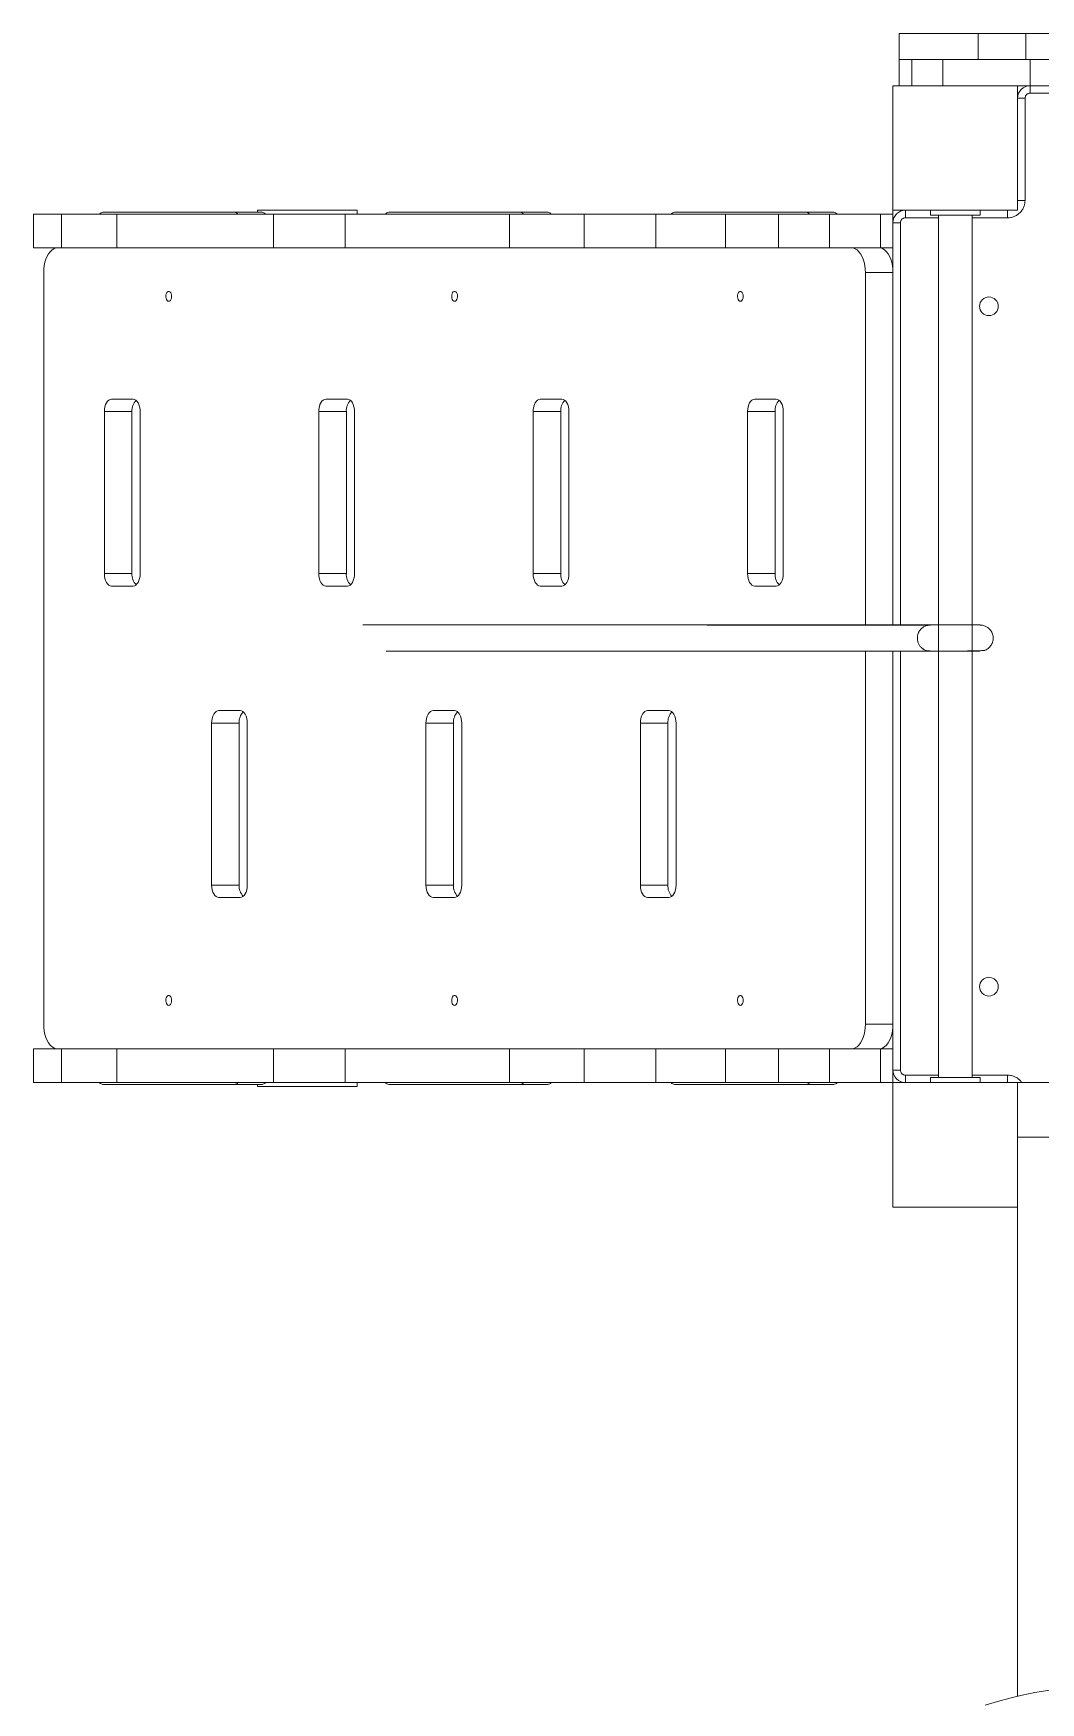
# Model space of a CAD drawing. Header units: millimetres. Extents: x -6502 to 7455, y -8041 to 5981.
# Drawn here: x -3123 to -2314, y 3043 to 4383 of the extents above; entities that cross this region are included whole.
import ezdxf

# ---------------------------------------------------------------- set-up
doc = ezdxf.new("R2010")
doc.units = ezdxf.units.MM
doc.layers.add('DIKOM_ОБЪЕКТ', color=7, linetype='Continuous')

msp = doc.modelspace()

# ---------------------------------------------------------------- linework, layer by layer
at = {"layer": 'DIKOM_ОБЪЕКТ', "color": 7, "linetype": 'Continuous', "lineweight": 15}
for p, q in [((-2427.988, 4382.92), (-2427.988, 4361.92)), ((-2427.988, 4382.92), (-2364.705, 4382.92)), ((-2364.705, 4382.92), (-2364.705, 4361.92)), ((-2326.307, 4382.92), (-2364.705, 4382.92)), ((-2326.307, 4382.92), (-2326.307, 4361.92)), ((-2326.307, 4382.92), (-2167.585, 4382.92)), ((-2427.988, 4361.92), (-2417.988, 4361.92)), ((-2427.988, 4361.92), (-2427.988, 4340.92)), ((-2417.988, 4340.92), (-2417.988, 4361.92)), ((-2417.988, 4361.92), (-2392.988, 4361.92)), ((-2392.988, 4340.92), (-2392.988, 4361.92)), ((-2392.988, 4361.92), (-2322.988, 4361.92)), ((-2322.988, 4340.92), (-2322.988, 4361.92)), ((-2282.988, 4361.92), (-2322.988, 4361.92)), ((-2432.988, 4340.92), (-2432.988, 4240.919)), ((-2332.988, 4340.92), (-2432.988, 4340.92)), ((-2332.988, 4340.92), (-2322.988, 4340.92)), ((-2332.988, 4240.919), (-2332.988, 4340.92)), ((-2282.988, 4340.92), (-2322.988, 4340.92)), ((-2322.988, 4334.92), (-2322.988, 4340.92)), ((-2326.988, 4330.92), (-2332.988, 4330.92)), ((-2326.988, 4330.92), (-2326.988, 4248.92)), ((-1642.988, 4334.92), (-2322.988, 4334.92)), ((-2326.988, 4248.92), (-2332.988, 4248.92)), ((-3122.988, 4210.92), (-3122.988, 4237.92)), ((-3100.519, 4237.92), (-3122.988, 4237.92)), ((-3100.519, 4210.92), (-3100.519, 4237.92)), ((-3100.519, 4237.92), (-3055.942, 4237.92)), ((-2961.573, 4239.42), (-3067.111, 4239.42)), ((-3055.942, 4210.92), (-3055.942, 4237.92)), ((-2930.378, 4237.92), (-3055.942, 4237.92)), ((-2961.573, 4239.42), (-2939.456, 4239.42)), ((-2942.988, 4239.42), (-2942.988, 4240.919)), ((-2942.988, 4240.919), (-2862.988, 4240.919)), ((-2930.378, 4210.92), (-2930.378, 4237.92)), ((-2930.378, 4237.92), (-2872.757, 4237.92)), ((-2872.757, 4210.92), (-2872.757, 4237.92)), ((-2740.715, 4237.92), (-2872.757, 4237.92)), ((-2862.988, 4240.919), (-2862.988, 4237.92)), ((-2732.143, 4239.42), (-2837.681, 4239.42)), ((-2740.715, 4210.92), (-2740.715, 4237.92)), ((-2740.715, 4237.92), (-2680.907, 4237.92)), ((-2732.143, 4239.42), (-2710.025, 4239.42)), ((-2680.907, 4210.92), (-2680.907, 4237.92)), ((-2623.448, 4237.92), (-2680.907, 4237.92)), ((-2623.448, 4210.92), (-2623.448, 4237.92)), ((-2567.565, 4237.92), (-2623.448, 4237.92)), ((-2502.712, 4239.42), (-2608.25, 4239.42)), ((-2567.565, 4210.92), (-2567.565, 4237.92)), ((-2567.565, 4237.92), (-2525.022, 4237.92)), ((-2525.022, 4210.92), (-2525.022, 4237.92)), ((-2483.904, 4237.92), (-2525.022, 4237.92)), ((-2502.712, 4239.42), (-2480.595, 4239.42)), ((-2483.904, 4210.92), (-2483.904, 4237.92)), ((-2442.988, 4237.92), (-2483.904, 4237.92)), ((-2442.988, 4210.92), (-2442.988, 4237.92)), ((-2432.988, 4237.92), (-2442.988, 4237.92)), ((-2432.988, 4240.919), (-2332.988, 4240.919)), ((-2432.988, 4237.92), (-2432.988, 4240.919)), ((-2432.988, 4230.92), (-2432.988, 4237.92)), ((-2422.988, 4234.92), (-2422.988, 4240.919)), ((-2396.488, 4234.92), (-2422.988, 4234.92)), ((-2402.988, 4236.92), (-2402.988, 4240.919)), ((-2362.988, 4236.92), (-2402.988, 4236.92)), ((-2396.488, 4236.92), (-2396.488, 3544.92)), ((-2369.488, 3544.92), (-2369.488, 4236.92)), ((-2340.988, 4234.92), (-2369.488, 4234.92)), ((-2362.988, 4236.92), (-2362.988, 4240.919)), ((-2340.988, 4234.92), (-2340.988, 4240.919)), ((-2432.988, 4230.92), (-2432.988, 3908.104)), ((-2426.988, 4230.92), (-2432.988, 4230.92)), ((-2426.988, 4230.92), (-2426.988, 3908.106)), ((-3100.519, 4210.92), (-3122.988, 4210.92)), ((-3100.519, 4210.92), (-3055.942, 4210.92)), ((-2930.378, 4210.92), (-3055.942, 4210.92)), ((-2930.378, 4210.92), (-2872.757, 4210.92)), ((-2740.715, 4210.92), (-2872.757, 4210.92)), ((-2740.715, 4210.92), (-2680.907, 4210.92)), ((-2623.448, 4210.92), (-2680.907, 4210.92)), ((-2567.565, 4210.92), (-2623.448, 4210.92)), ((-2567.565, 4210.92), (-2525.022, 4210.92)), ((-2483.904, 4210.92), (-2525.022, 4210.92)), ((-2442.988, 4210.92), (-2483.904, 4210.92)), ((-2432.988, 4210.92), (-2442.988, 4210.92)), ((-3114.718, 4190.92), (-3114.718, 3587.92)), ((-2455.105, 3908.097), (-2455.105, 4190.92)), ((-2455.105, 4190.92), (-2432.988, 4190.92)), ((-2432.988, 3908.104), (-2432.988, 4190.92)), ((-3043.021, 4089.42), (-3060.228, 4089.42)), ((-2870.948, 4089.42), (-2888.155, 4089.42)), ((-2698.875, 4089.42), (-2716.082, 4089.42)), ((-2526.802, 4089.42), (-2544.01, 4089.42)), ((-3065.964, 4079.419), (-3065.964, 3949.42)), ((-3065.964, 4079.419), (-3043.847, 4079.419)), ((-3043.847, 4079.419), (-3043.847, 3949.42)), ((-3037.285, 3949.42), (-3037.285, 4079.419)), ((-2893.891, 4079.419), (-2893.891, 3949.42)), ((-2893.891, 4079.419), (-2871.774, 4079.419)), ((-2871.774, 4079.419), (-2871.774, 3949.42)), ((-2865.212, 3949.42), (-2865.212, 4079.419)), ((-2721.818, 4079.419), (-2721.818, 3949.42)), ((-2721.818, 4079.419), (-2699.701, 4079.419)), ((-2699.701, 4079.419), (-2699.701, 3949.42)), ((-2693.139, 3949.42), (-2693.139, 4079.419)), ((-2549.745, 4079.419), (-2549.745, 3949.42)), ((-2549.745, 4079.419), (-2527.628, 4079.419)), ((-2527.628, 4079.419), (-2527.628, 3949.42)), ((-2521.067, 3949.42), (-2521.067, 4079.419)), ((-3065.964, 3949.42), (-3043.847, 3949.42)), ((-3060.228, 3939.42), (-3043.021, 3939.42)), ((-2893.891, 3949.42), (-2871.774, 3949.42)), ((-2888.155, 3939.42), (-2870.948, 3939.42)), ((-2721.818, 3949.42), (-2699.701, 3949.42)), ((-2716.082, 3939.42), (-2698.875, 3939.42)), ((-2549.745, 3949.42), (-2527.628, 3949.42)), ((-2544.01, 3939.42), (-2526.802, 3939.42)), ((-2455.105, 3587.92), (-2455.105, 3887.097)), ((-2432.988, 3587.92), (-2432.988, 3887.104)), ((-2432.988, 3887.104), (-2432.988, 3550.92)), ((-2426.988, 3887.106), (-2426.988, 3550.92)), ((-2974.192, 3839.42), (-2956.985, 3839.42)), ((-2802.119, 3839.42), (-2784.912, 3839.42)), ((-2630.046, 3839.42), (-2612.839, 3839.42)), ((-2979.928, 3699.42), (-2979.928, 3829.419)), ((-2979.928, 3829.419), (-2957.811, 3829.419)), ((-2957.811, 3699.42), (-2957.811, 3829.419)), ((-2951.249, 3829.419), (-2951.249, 3699.42)), ((-2807.855, 3699.42), (-2807.855, 3829.419)), ((-2807.855, 3829.419), (-2785.738, 3829.419)), ((-2785.738, 3699.42), (-2785.738, 3829.419)), ((-2779.176, 3829.419), (-2779.176, 3699.42)), ((-2635.782, 3699.42), (-2635.782, 3829.419)), ((-2635.782, 3829.419), (-2613.665, 3829.419)), ((-2613.665, 3699.42), (-2613.665, 3829.419)), ((-2607.103, 3829.419), (-2607.103, 3699.42)), ((-2979.928, 3699.42), (-2957.811, 3699.42)), ((-2807.855, 3699.42), (-2785.738, 3699.42)), ((-2635.782, 3699.42), (-2613.665, 3699.42)), ((-2956.985, 3689.42), (-2974.192, 3689.42)), ((-2784.912, 3689.42), (-2802.119, 3689.42)), ((-2612.839, 3689.42), (-2630.046, 3689.42)), ((-2455.105, 3587.92), (-2432.988, 3587.92)), ((-3122.988, 3540.92), (-3122.988, 3567.92)), ((-3100.519, 3567.92), (-3122.988, 3567.92)), ((-3100.519, 3540.92), (-3100.519, 3567.92)), ((-3100.519, 3567.92), (-3055.942, 3567.92)), ((-3055.942, 3540.92), (-3055.942, 3567.92)), ((-2930.378, 3567.92), (-3055.942, 3567.92)), ((-2930.378, 3540.92), (-2930.378, 3567.92)), ((-2930.378, 3567.92), (-2872.757, 3567.92)), ((-2872.757, 3540.92), (-2872.757, 3567.92)), ((-2740.715, 3567.92), (-2872.757, 3567.92)), ((-2740.715, 3540.92), (-2740.715, 3567.92)), ((-2740.715, 3567.92), (-2680.907, 3567.92)), ((-2680.907, 3540.92), (-2680.907, 3567.92)), ((-2623.448, 3567.92), (-2680.907, 3567.92)), ((-2623.448, 3540.92), (-2623.448, 3567.92)), ((-2567.565, 3567.92), (-2623.448, 3567.92)), ((-2567.565, 3540.92), (-2567.565, 3567.92)), ((-2567.565, 3567.92), (-2525.022, 3567.92)), ((-2525.022, 3540.92), (-2525.022, 3567.92)), ((-2483.904, 3567.92), (-2525.022, 3567.92)), ((-2483.904, 3540.92), (-2483.904, 3567.92)), ((-2442.988, 3567.92), (-2483.904, 3567.92)), ((-2442.988, 3540.92), (-2442.988, 3567.92)), ((-2432.988, 3567.92), (-2442.988, 3567.92)), ((-2432.988, 3540.92), (-2432.988, 3550.92)), ((-2426.988, 3550.92), (-2432.988, 3550.92)), ((-3100.519, 3540.92), (-3122.988, 3540.92)), ((-3100.519, 3540.92), (-3055.942, 3540.92)), ((-3067.111, 3539.419), (-2961.573, 3539.419)), ((-2930.378, 3540.92), (-3055.942, 3540.92)), ((-2961.573, 3539.419), (-2939.456, 3539.419)), ((-2942.988, 3537.92), (-2942.988, 3539.419)), ((-2862.988, 3537.92), (-2942.988, 3537.92)), ((-2930.378, 3540.92), (-2872.757, 3540.92)), ((-2740.715, 3540.92), (-2872.757, 3540.92)), ((-2862.988, 3540.92), (-2862.988, 3537.92)), ((-2837.681, 3539.419), (-2732.143, 3539.419)), ((-2740.715, 3540.92), (-2680.907, 3540.92)), ((-2732.143, 3539.419), (-2710.025, 3539.419)), ((-2623.448, 3540.92), (-2680.907, 3540.92)), ((-2567.565, 3540.92), (-2623.448, 3540.92)), ((-2608.25, 3539.419), (-2502.712, 3539.419)), ((-2567.565, 3540.92), (-2525.022, 3540.92)), ((-2483.904, 3540.92), (-2525.022, 3540.92)), ((-2502.712, 3539.419), (-2480.595, 3539.419)), ((-2442.988, 3540.92), (-2483.904, 3540.92)), ((-2432.988, 3540.92), (-2442.988, 3540.92)), ((-2332.988, 3540.92), (-2432.988, 3540.92)), ((-2432.988, 3540.92), (-2432.988, 3440.92)), ((-2422.988, 3546.92), (-2422.988, 3540.92)), ((-2422.988, 3546.92), (-2396.488, 3546.92)), ((-2402.988, 3540.92), (-2402.988, 3544.92)), ((-2362.988, 3544.92), (-2402.988, 3544.92)), ((-2369.488, 3546.92), (-2340.988, 3546.92)), ((-2362.988, 3540.92), (-2362.988, 3544.92)), ((-2340.988, 3546.92), (-2340.988, 3540.92)), ((-2305.988, 3540.92), (-2332.988, 3540.92)), ((-2332.988, 3440.92), (-2332.988, 3540.92)), ((-2305.988, 3497.151), (-2332.988, 3497.151)), ((-2432.988, 3440.92), (-2332.988, 3440.92)), ((-2332.988, 3440.92), (-2332.988, 3048.411))]:
    msp.add_line(p, q, dxfattribs=at)
at = {"layer": 'DIKOM_ОБЪЕКТ', "color": 7, "linetype": 'Continuous', "lineweight": 15, "flags": 128}
for points in [[(-3103.247, 4210.92), (-3104.879, 4210.716), (-3106.479, 4210.11), (-3108.012, 4209.112), (-3109.448, 4207.745), (-3110.759, 4206.034), (-3111.916, 4204.017), (-3112.897, 4201.732), (-3113.681, 4199.228), (-3114.253, 4196.554), (-3114.601, 4193.766), (-3114.718, 4190.92)], [(-2455.105, 4190.92), (-2455.222, 4193.766), (-2455.57, 4196.554), (-2456.142, 4199.228), (-2456.926, 4201.732), (-2457.907, 4204.017), (-2459.064, 4206.034), (-2460.375, 4207.745), (-2461.811, 4209.112), (-2463.345, 4210.11), (-2464.944, 4210.716), (-2466.577, 4210.92)], [(-2432.988, 4190.92), (-2433.105, 4193.766), (-2433.453, 4196.554), (-2434.025, 4199.228), (-2434.809, 4201.732), (-2435.79, 4204.017), (-2436.947, 4206.034), (-2438.258, 4207.745), (-2439.694, 4209.112), (-2441.228, 4210.11), (-2442.827, 4210.716), (-2444.46, 4210.92)], [(-3014.342, 4167.919), (-3013.666, 4168.097), (-3013.05, 4168.615), (-3012.548, 4169.426), (-3012.206, 4170.458), (-3012.054, 4171.621), (-3012.105, 4172.81), (-3012.355, 4173.919), (-3012.781, 4174.852), (-3013.347, 4175.524), (-3014, 4175.875), (-3014.684, 4175.875), (-3015.338, 4175.524), (-3015.903, 4174.852), (-3016.329, 4173.919), (-3016.579, 4172.81), (-3016.63, 4171.621), (-3016.478, 4170.458), (-3016.136, 4169.426), (-3015.634, 4168.615), (-3015.018, 4168.097), (-3014.342, 4167.919)], [(-2784.912, 4167.919), (-2784.235, 4168.097), (-2783.619, 4168.615), (-2783.118, 4169.426), (-2782.776, 4170.458), (-2782.624, 4171.621), (-2782.675, 4172.81), (-2782.925, 4173.919), (-2783.351, 4174.852), (-2783.916, 4175.524), (-2784.57, 4175.875), (-2785.254, 4175.875), (-2785.907, 4175.524), (-2786.472, 4174.852), (-2786.898, 4173.919), (-2787.148, 4172.81), (-2787.2, 4171.621), (-2787.047, 4170.458), (-2786.705, 4169.426), (-2786.204, 4168.615), (-2785.588, 4168.097), (-2784.912, 4167.919)], [(-2555.481, 4167.919), (-2554.805, 4168.097), (-2554.189, 4168.615), (-2553.687, 4169.426), (-2553.345, 4170.458), (-2553.193, 4171.621), (-2553.244, 4172.81), (-2553.494, 4173.919), (-2553.921, 4174.852), (-2554.486, 4175.524), (-2555.139, 4175.875), (-2555.823, 4175.875), (-2556.476, 4175.524), (-2557.042, 4174.852), (-2557.468, 4173.919), (-2557.718, 4172.81), (-2557.769, 4171.621), (-2557.617, 4170.458), (-2557.275, 4169.426), (-2556.774, 4168.615), (-2556.157, 4168.097), (-2555.481, 4167.919)], [(-3060.228, 4089.42), (-3061.347, 4089.227), (-3062.423, 4088.659), (-3063.415, 4087.735), (-3064.284, 4086.491), (-3064.998, 4084.976), (-3065.527, 4083.247), (-3065.854, 4081.371), (-3065.964, 4079.419)], [(-3037.285, 4079.419), (-3037.395, 4081.371), (-3037.722, 4083.247), (-3038.252, 4084.976), (-3038.965, 4086.491), (-3039.834, 4087.735), (-3040.826, 4088.659), (-3041.902, 4089.227), (-3043.021, 4089.42)], [(-2888.155, 4089.42), (-2889.274, 4089.227), (-2890.35, 4088.659), (-2891.342, 4087.735), (-2892.211, 4086.491), (-2892.924, 4084.976), (-2893.454, 4083.247), (-2893.781, 4081.371), (-2893.891, 4079.419)], [(-2865.212, 4079.419), (-2865.322, 4081.371), (-2865.649, 4083.247), (-2866.179, 4084.976), (-2866.892, 4086.491), (-2867.761, 4087.735), (-2868.753, 4088.659), (-2869.829, 4089.227), (-2870.948, 4089.42)], [(-2716.082, 4089.42), (-2717.201, 4089.227), (-2718.277, 4088.659), (-2719.269, 4087.735), (-2720.138, 4086.491), (-2720.852, 4084.976), (-2721.382, 4083.247), (-2721.708, 4081.371), (-2721.818, 4079.419)], [(-2693.139, 4079.419), (-2693.25, 4081.371), (-2693.576, 4083.247), (-2694.106, 4084.976), (-2694.819, 4086.491), (-2695.689, 4087.735), (-2696.68, 4088.659), (-2697.756, 4089.227), (-2698.875, 4089.42)], [(-2544.01, 4089.42), (-2545.128, 4089.227), (-2546.204, 4088.659), (-2547.196, 4087.735), (-2548.065, 4086.491), (-2548.779, 4084.976), (-2549.309, 4083.247), (-2549.635, 4081.371), (-2549.745, 4079.419)], [(-2521.067, 4079.419), (-2521.177, 4081.371), (-2521.503, 4083.247), (-2522.033, 4084.976), (-2522.746, 4086.491), (-2523.616, 4087.735), (-2524.607, 4088.659), (-2525.683, 4089.227), (-2526.802, 4089.42)], [(-3065.964, 3949.42), (-3065.854, 3947.469), (-3065.527, 3945.593), (-3064.998, 3943.864), (-3064.284, 3942.349), (-3063.415, 3941.105), (-3062.423, 3940.181), (-3061.347, 3939.612), (-3060.228, 3939.42)], [(-3043.021, 3939.42), (-3041.902, 3939.612), (-3040.826, 3940.181), (-3039.834, 3941.105), (-3038.965, 3942.349), (-3038.252, 3943.864), (-3037.722, 3945.593), (-3037.395, 3947.469), (-3037.285, 3949.42)], [(-2893.891, 3949.42), (-2893.781, 3947.469), (-2893.454, 3945.593), (-2892.924, 3943.864), (-2892.211, 3942.349), (-2891.342, 3941.105), (-2890.35, 3940.181), (-2889.274, 3939.612), (-2888.155, 3939.42)], [(-2870.948, 3939.42), (-2869.829, 3939.612), (-2868.753, 3940.181), (-2867.761, 3941.105), (-2866.892, 3942.349), (-2866.179, 3943.864), (-2865.649, 3945.593), (-2865.322, 3947.469), (-2865.212, 3949.42)], [(-2721.818, 3949.42), (-2721.708, 3947.469), (-2721.382, 3945.593), (-2720.852, 3943.864), (-2720.138, 3942.349), (-2719.269, 3941.105), (-2718.277, 3940.181), (-2717.201, 3939.612), (-2716.082, 3939.42)], [(-2698.875, 3939.42), (-2697.756, 3939.612), (-2696.68, 3940.181), (-2695.689, 3941.105), (-2694.819, 3942.349), (-2694.106, 3943.864), (-2693.576, 3945.593), (-2693.25, 3947.469), (-2693.139, 3949.42)], [(-2549.745, 3949.42), (-2549.635, 3947.469), (-2549.309, 3945.593), (-2548.779, 3943.864), (-2548.065, 3942.349), (-2547.196, 3941.105), (-2546.204, 3940.181), (-2545.128, 3939.612), (-2544.01, 3939.42)], [(-2526.802, 3939.42), (-2525.683, 3939.612), (-2524.607, 3940.181), (-2523.616, 3941.105), (-2522.746, 3942.349), (-2522.033, 3943.864), (-2521.503, 3945.593), (-2521.177, 3947.469), (-2521.067, 3949.42)], [(-2364.664, 3908.23), (-2363.768, 3908.23), (-2363.204, 3908.229), (-2362.999, 3908.228), (-2363.157, 3908.227), (-2363.675, 3908.225), (-2364.544, 3908.224), (-2365.747, 3908.222), (-2367.263, 3908.22), (-2369.065, 3908.217), (-2371.12, 3908.215), (-2373.389, 3908.212), (-2375.834, 3908.21), (-2378.409, 3908.207), (-2381.066, 3908.204), (-2383.759, 3908.202), (-2386.439, 3908.2), (-2389.056, 3908.198), (-2391.564, 3908.196), (-2393.916, 3908.194), (-2396.071, 3908.193), (-2397.989, 3908.192), (-2399.635, 3908.191), (-2400.98, 3908.191), (-2402, 3908.191), (-2402.674, 3908.191), (-2402.992, 3908.192), (-2402.948, 3908.193), (-2402.543, 3908.194), (-2401.784, 3908.196), (-2400.684, 3908.198), (-2399.263, 3908.2), (-2397.548, 3908.202), (-2397.548, 3908.202)], [(-2974.192, 3839.42), (-2975.311, 3839.227), (-2976.387, 3838.659), (-2977.378, 3837.735), (-2978.248, 3836.491), (-2978.961, 3834.976), (-2979.491, 3833.247), (-2979.818, 3831.371), (-2979.928, 3829.419)], [(-2951.249, 3829.419), (-2951.359, 3831.371), (-2951.685, 3833.247), (-2952.216, 3834.976), (-2952.929, 3836.491), (-2953.798, 3837.735), (-2954.79, 3838.659), (-2955.865, 3839.227), (-2956.985, 3839.42)], [(-2802.119, 3839.42), (-2803.238, 3839.227), (-2804.314, 3838.659), (-2805.306, 3837.735), (-2806.175, 3836.491), (-2806.888, 3834.976), (-2807.418, 3833.247), (-2807.744, 3831.371), (-2807.855, 3829.419)], [(-2779.176, 3829.419), (-2779.286, 3831.371), (-2779.612, 3833.247), (-2780.142, 3834.976), (-2780.856, 3836.491), (-2781.725, 3837.735), (-2782.717, 3838.659), (-2783.793, 3839.227), (-2784.912, 3839.42)], [(-2630.046, 3839.42), (-2631.165, 3839.227), (-2632.241, 3838.659), (-2633.233, 3837.735), (-2634.102, 3836.491), (-2634.815, 3834.976), (-2635.345, 3833.247), (-2635.671, 3831.371), (-2635.782, 3829.419)], [(-2607.103, 3829.419), (-2607.213, 3831.371), (-2607.54, 3833.247), (-2608.07, 3834.976), (-2608.783, 3836.491), (-2609.652, 3837.735), (-2610.644, 3838.659), (-2611.72, 3839.227), (-2612.839, 3839.42)], [(-2979.928, 3699.42), (-2979.818, 3697.469), (-2979.491, 3695.593), (-2978.961, 3693.864), (-2978.248, 3692.349), (-2977.378, 3691.105), (-2976.387, 3690.181), (-2975.311, 3689.612), (-2974.192, 3689.42)], [(-2956.985, 3689.42), (-2955.865, 3689.612), (-2954.79, 3690.181), (-2953.798, 3691.105), (-2952.929, 3692.349), (-2952.216, 3693.864), (-2951.685, 3695.593), (-2951.359, 3697.469), (-2951.249, 3699.42)], [(-2807.855, 3699.42), (-2807.744, 3697.469), (-2807.418, 3695.593), (-2806.888, 3693.864), (-2806.175, 3692.349), (-2805.306, 3691.105), (-2804.314, 3690.181), (-2803.238, 3689.612), (-2802.119, 3689.42)], [(-2784.912, 3689.42), (-2783.793, 3689.612), (-2782.717, 3690.181), (-2781.725, 3691.105), (-2780.856, 3692.349), (-2780.142, 3693.864), (-2779.612, 3695.593), (-2779.286, 3697.469), (-2779.176, 3699.42)], [(-2635.782, 3699.42), (-2635.671, 3697.469), (-2635.345, 3695.593), (-2634.815, 3693.864), (-2634.102, 3692.349), (-2633.233, 3691.105), (-2632.241, 3690.181), (-2631.165, 3689.612), (-2630.046, 3689.42)], [(-2612.839, 3689.42), (-2611.72, 3689.612), (-2610.644, 3690.181), (-2609.652, 3691.105), (-2608.783, 3692.349), (-2608.07, 3693.864), (-2607.54, 3695.593), (-2607.213, 3697.469), (-2607.103, 3699.42)], [(-3014.342, 3602.919), (-3013.666, 3603.097), (-3013.05, 3603.615), (-3012.548, 3604.426), (-3012.206, 3605.458), (-3012.054, 3606.621), (-3012.105, 3607.81), (-3012.355, 3608.919), (-3012.781, 3609.852), (-3013.347, 3610.524), (-3014, 3610.875), (-3014.684, 3610.875), (-3015.338, 3610.524), (-3015.903, 3609.852), (-3016.329, 3608.919), (-3016.579, 3607.81), (-3016.63, 3606.621), (-3016.478, 3605.458), (-3016.136, 3604.426), (-3015.634, 3603.615), (-3015.018, 3603.097), (-3014.342, 3602.919)], [(-2784.912, 3602.919), (-2784.235, 3603.097), (-2783.619, 3603.615), (-2783.118, 3604.426), (-2782.776, 3605.458), (-2782.624, 3606.621), (-2782.675, 3607.81), (-2782.925, 3608.919), (-2783.351, 3609.852), (-2783.916, 3610.524), (-2784.57, 3610.875), (-2785.254, 3610.875), (-2785.907, 3610.524), (-2786.472, 3609.852), (-2786.898, 3608.919), (-2787.148, 3607.81), (-2787.2, 3606.621), (-2787.047, 3605.458), (-2786.705, 3604.426), (-2786.204, 3603.615), (-2785.588, 3603.097), (-2784.912, 3602.919)], [(-2555.481, 3602.919), (-2554.805, 3603.097), (-2554.189, 3603.615), (-2553.687, 3604.426), (-2553.345, 3605.458), (-2553.193, 3606.621), (-2553.244, 3607.81), (-2553.494, 3608.919), (-2553.921, 3609.852), (-2554.486, 3610.524), (-2555.139, 3610.875), (-2555.823, 3610.875), (-2556.476, 3610.524), (-2557.042, 3609.852), (-2557.468, 3608.919), (-2557.718, 3607.81), (-2557.769, 3606.621), (-2557.617, 3605.458), (-2557.275, 3604.426), (-2556.774, 3603.615), (-2556.157, 3603.097), (-2555.481, 3602.919)], [(-3114.718, 3587.92), (-3114.601, 3585.073), (-3114.253, 3582.285), (-3113.681, 3579.611), (-3112.897, 3577.107), (-3111.916, 3574.822), (-3110.759, 3572.805), (-3109.448, 3571.094), (-3108.012, 3569.727), (-3106.479, 3568.73), (-3104.879, 3568.123), (-3103.247, 3567.92)], [(-2466.577, 3567.92), (-2464.944, 3568.123), (-2463.345, 3568.73), (-2461.811, 3569.727), (-2460.375, 3571.094), (-2459.064, 3572.805), (-2457.907, 3574.822), (-2456.926, 3577.107), (-2456.142, 3579.611), (-2455.57, 3582.285), (-2455.222, 3585.073), (-2455.105, 3587.92)], [(-2444.46, 3567.92), (-2442.827, 3568.123), (-2441.228, 3568.73), (-2439.694, 3569.727), (-2438.258, 3571.094), (-2436.947, 3572.805), (-2435.79, 3574.822), (-2434.809, 3577.107), (-2434.025, 3579.611), (-2433.453, 3582.285), (-2433.105, 3585.073), (-2432.988, 3587.92)], [(-2358.923, 3041.221), (-2349.117, 3044.205), (-2339.198, 3046.893), (-2329.177, 3049.282), (-2319.066, 3051.369), (-2308.878, 3053.15), (-2298.625, 3054.626), (-2288.319, 3055.793), (-2277.973, 3056.65), (-2267.598, 3057.196), (-2257.208, 3057.431), (-2246.814, 3057.353), (-2236.43, 3056.964), (-2226.068, 3056.264), (-2215.74, 3055.253), (-2205.459, 3053.933), (-2195.236, 3052.306), (-2185.085, 3050.372), (-2175.017, 3048.136), (-2165.045, 3045.599), (-2155.181, 3042.764)]]:
    msp.add_lwpolyline(points, dxfattribs=at)
at = {"layer": 'DIKOM_ОБЪЕКТ', "color": 7, "linetype": 'Continuous', "lineweight": 15}
for centre in [(-2355.988, 4163.92), (-2355.988, 3617.92)]:
    msp.add_circle(centre, 7.5, dxfattribs=at)
for centre, radius, start, end in [((-2322.988, 4330.92), 10, 90, 180), ((-3066.823, 4235.77), 3.661, 94.522749, 144.0433), ((-2961.86, 4235.773), 3.658, 35.929431, 85.50452), ((-2939.743, 4235.773), 3.658, 35.929431, 85.50452), ((-2837.392, 4235.77), 3.661, 94.517794, 144.048255), ((-2732.431, 4235.77), 3.661, 35.951745, 85.482206), ((-2710.312, 4235.774), 3.657, 35.92641, 85.503183), ((-2607.963, 4235.773), 3.658, 94.49548, 144.070569), ((-2502.999, 4235.774), 3.657, 35.926202, 85.507748), ((-2480.882, 4235.773), 3.658, 35.929431, 85.50452), ((-2422.988, 4230.92), 10, 90, 180), ((-3032.036, 4080.246), 11.839, 136.089582, 184.004895), ((-2859.961, 4080.246), 11.842, 136.096547, 184.000601), ((-2687.886, 4080.245), 11.844, 136.100262, 183.996886), ((-2515.813, 4080.245), 11.844, 136.100262, 183.996886), ((-3032.032, 3948.594), 11.844, 176.001738, 223.898443), ((-2859.96, 3948.594), 11.843, 176.000907, 223.901946), ((-2687.886, 3948.595), 11.844, 176.004622, 223.89823), ((-2515.813, 3948.595), 11.844, 176.004622, 223.89823), ((-2945.998, 3830.246), 11.841, 136.094815, 184.002333), ((-2773.924, 3830.246), 11.842, 136.096547, 184.000601), ((-2601.85, 3830.245), 11.844, 136.100262, 183.996886), ((-2945.997, 3698.594), 11.842, 175.999175, 223.903677), ((-2773.924, 3698.594), 11.843, 176.000907, 223.901946), ((-2601.849, 3698.595), 11.844, 176.004622, 223.89823), ((-2422.988, 3550.92), 10, 180, 270), ((-3066.823, 3543.069), 3.661, 215.9567, 265.477251), ((-2961.86, 3543.066), 3.658, 274.49548, 324.070569), ((-2939.743, 3543.066), 3.658, 274.49548, 324.070569), ((-2837.392, 3543.069), 3.661, 215.951745, 265.482206), ((-2732.431, 3543.069), 3.661, 274.517794, 324.048255), ((-2710.312, 3543.065), 3.657, 274.496817, 324.07359), ((-2607.963, 3543.066), 3.658, 215.929431, 265.50452), ((-2502.999, 3543.065), 3.657, 274.492252, 324.073798), ((-2480.882, 3543.066), 3.658, 274.49548, 324.070569)]:
    msp.add_arc(centre, radius, start, end, dxfattribs=at)
for points, knots in [([(-2322.988, 4334.92), (-2323.491, 4334.866), (-2324.265, 4334.784), (-2325.196, 4334.285), (-2325.837, 4333.769), (-2326.353, 4333.128), (-2326.852, 4332.197), (-2326.934, 4331.423), (-2326.988, 4330.92)], [0, 0, 0, 0, 0.23943472, 0.36835783, 0.49998018, 0.6316561, 0.76052787, 1, 1, 1, 1]), ([(-2326.988, 4248.92), (-2327.033, 4248.066), (-2327.127, 4246.307), (-2327.906, 4243.698), (-2329.198, 4241.189), (-2331.018, 4238.95), (-2333.257, 4237.129), (-2335.766, 4235.838), (-2338.375, 4235.059), (-2340.134, 4234.965), (-2340.988, 4234.92)], [0, 0, 0, 0, 0.1165272, 0.2400268, 0.36864073, 0.50000577, 0.63136923, 0.75999745, 0.88348361, 1, 1, 1, 1]), ([(-2422.988, 4234.92), (-2423.491, 4234.866), (-2424.265, 4234.784), (-2425.196, 4234.285), (-2425.837, 4233.769), (-2426.353, 4233.128), (-2426.852, 4232.197), (-2426.934, 4231.423), (-2426.988, 4230.92)], [0, 0, 0, 0, 0.2394687, 0.36838996, 0.49998086, 0.6316789, 0.7605313, 1, 1, 1, 1]), ([(-2396.421, 3908.21), (-2403.916, 3908.207), (-2419.748, 3908.202), (-2443.726, 3908.193), (-2468.143, 3908.186), (-2491.949, 3908.178), (-2514.943, 3908.172), (-2535.353, 3908.167), (-2553.255, 3908.163), (-2568.809, 3908.162), (-2583.406, 3908.16), (-2597.132, 3908.16), (-2610.072, 3908.161), (-2623.701, 3908.162), (-2637.833, 3908.165), (-2652.37, 3908.169), (-2666.22, 3908.173), (-2679.586, 3908.178), (-2692.691, 3908.182), (-2705.609, 3908.188), (-2718.407, 3908.194), (-2731.663, 3908.199), (-2745.455, 3908.204), (-2759.878, 3908.211), (-2774.523, 3908.216), (-2788.62, 3908.221), (-2802.277, 3908.225), (-2815.449, 3908.228), (-2829.458, 3908.23), (-2843.702, 3908.231), (-2853.883, 3908.23), (-2858.64, 3908.23)], [0, 0, 0, 0, 0.03193042, 0.0674516, 0.10292898, 0.13834725, 0.17369979, 0.20899045, 0.23668728, 0.2643731, 0.2920691, 0.31979169, 0.34754969, 0.3753463, 0.41262931, 0.4499595, 0.48730782, 0.52463682, 0.56191081, 0.59913473, 0.63632788, 0.67350893, 0.71516061, 0.7568471, 0.79858052, 0.84032721, 0.87311454, 0.90587671, 0.93860901, 0.97131409, 1, 1, 1, 1]), ([(-2402.793, 3908.114), (-2404.139, 3908.114), (-2409.194, 3908.112), (-2417.732, 3908.109), (-2428.18, 3908.106), (-2437.96, 3908.102), (-2447.021, 3908.1), (-2455.372, 3908.097), (-2463.025, 3908.094), (-2470.04, 3908.092), (-2476.228, 3908.09), (-2481.64, 3908.089), (-2486.349, 3908.087), (-2490.735, 3908.085), (-2494.951, 3908.085), (-2499.126, 3908.083), (-2503.274, 3908.082), (-2507.396, 3908.081), (-2512.109, 3908.08), (-2517.394, 3908.079), (-2523.227, 3908.077), (-2528.988, 3908.076), (-2534.813, 3908.074), (-2540.868, 3908.076), (-2547.327, 3908.083), (-2554.015, 3908.095), (-2560.874, 3908.108), (-2567.843, 3908.123), (-2575.057, 3908.136), (-2582.444, 3908.149), (-2587.611, 3908.155), (-2590.233, 3908.157), (-2590.424, 3908.157)], [0, 0, 0, 0, 0.01921918, 0.07212714, 0.12204198, 0.1689613, 0.21288356, 0.25310545, 0.29043972, 0.32488838, 0.35645489, 0.38220611, 0.40566415, 0.42716728, 0.44843037, 0.46969474, 0.49096074, 0.51222876, 0.53349792, 0.56443859, 0.59538335, 0.62633291, 0.65731146, 0.69042068, 0.72703176, 0.7671434, 0.80698866, 0.84978089, 0.89552864, 0.94424246, 0.99593276, 1, 1, 1, 1]), ([(-2402.03, 3908.196), (-2403.084, 3908.134), (-2405.14, 3908.012), (-2407.793, 3907.053), (-2409.791, 3905.733), (-2411.087, 3904.386), (-2412.095, 3902.908), (-2412.838, 3901.343), (-2413.42, 3899.187), (-2413.513, 3896.646), (-2412.911, 3893.998), (-2411.769, 3891.761), (-2410.546, 3890.298), (-2409.536, 3889.406), (-2408.838, 3888.891), (-2408.188, 3888.488), (-2407.368, 3888.062), (-2406.454, 3887.724), (-2405.192, 3887.443), (-2403.238, 3887.258), (-2400.776, 3887.204), (-2398.297, 3887.189), (-2396.179, 3887.192), (-2393.876, 3887.193), (-2391.306, 3887.195), (-2388.532, 3887.197), (-2385.605, 3887.2), (-2382.866, 3887.201), (-2380.13, 3887.216), (-2377.637, 3887.236), (-2375.306, 3887.263), (-2373.155, 3887.296), (-2371.053, 3887.334), (-2368.97, 3887.376), (-2366.932, 3887.422), (-2364.842, 3887.478), (-2362.824, 3887.545), (-2361.029, 3887.622), (-2359.777, 3887.715), (-2359.185, 3887.788), (-2359.355, 3887.835), (-2359.383, 3887.842)], [0, 0, 0, 0, 0.03506175, 0.06838216, 0.09682662, 0.11770156, 0.13064007, 0.14888837, 0.16860621, 0.19603385, 0.22292036, 0.24773897, 0.26931853, 0.27872524, 0.28729187, 0.29545677, 0.30365451, 0.32158036, 0.34290641, 0.38961968, 0.44139825, 0.46927277, 0.49784926, 0.52515307, 0.55087481, 0.58256224, 0.6112597, 0.63838473, 0.66318597, 0.69181724, 0.71244708, 0.73397038, 0.75880579, 0.78070821, 0.80583471, 0.83457496, 0.86728894, 0.9042583, 0.94558576, 0.99112091, 1, 1, 1, 1]), ([(-2360.125, 3887.557), (-2359.473, 3887.785), (-2358.195, 3888.232), (-2356.529, 3889.335), (-2355.192, 3890.604), (-2354.177, 3891.967), (-2353.395, 3893.435), (-2352.815, 3895.119), (-2352.518, 3897.024), (-2352.581, 3898.99), (-2352.983, 3900.839), (-2353.825, 3902.904), (-2354.877, 3904.403), (-2355.954, 3905.471), (-2356.58, 3905.999), (-2357.386, 3906.554), (-2358.863, 3907.338), (-2361.23, 3908.078), (-2363.501, 3908.176), (-2364.732, 3908.23)], [0, 0, 0, 0, 0.06216419, 0.1219492, 0.17670346, 0.22420143, 0.26921157, 0.32075627, 0.37826745, 0.43574581, 0.49067491, 0.54187529, 0.62879752, 0.64839928, 0.67508825, 0.71104912, 0.75581675, 0.867552, 1, 1, 1, 1]), ([(-2839.704, 3887.143), (-2839.496, 3887.144), (-2837.033, 3887.145), (-2832.627, 3887.161), (-2826.576, 3887.181), (-2821.019, 3887.203), (-2815.914, 3887.219), (-2811.212, 3887.228), (-2806.786, 3887.225), (-2802.569, 3887.225), (-2796.608, 3887.223), (-2789.086, 3887.221), (-2780.144, 3887.218), (-2766.711, 3887.213), (-2749.03, 3887.206), (-2729.615, 3887.197), (-2712.878, 3887.191), (-2698.721, 3887.185), (-2684.364, 3887.179), (-2672.167, 3887.174), (-2662.079, 3887.171), (-2656.055, 3887.169), (-2651.692, 3887.168), (-2649.116, 3887.167), (-2646.489, 3887.167), (-2643.738, 3887.166), (-2640.427, 3887.161), (-2636.399, 3887.151), (-2631.541, 3887.136), (-2626.086, 3887.117), (-2619.994, 3887.099), (-2613.346, 3887.083), (-2608.592, 3887.076), (-2606.185, 3887.072)], [0, 0, 0, 0, 0.00224217, 0.02659657, 0.04958945, 0.07122158, 0.09149341, 0.11007831, 0.12754339, 0.14475899, 0.16182977, 0.20188689, 0.24110854, 0.27986099, 0.38358748, 0.48720433, 0.55312476, 0.61904823, 0.68500267, 0.75113414, 0.78433558, 0.81810277, 0.82883054, 0.83961286, 0.85044935, 0.86148684, 0.87349632, 0.89038486, 0.90903109, 0.9294314, 0.95158099, 0.97547482, 1, 1, 1, 1]), ([(-2605.858, 3887.067), (-2605.325, 3887.067), (-2600.856, 3887.067), (-2591.83, 3887.067), (-2578.652, 3887.067), (-2564.603, 3887.069), (-2548.367, 3887.072), (-2529.763, 3887.075), (-2508.688, 3887.08), (-2486.755, 3887.086), (-2464.136, 3887.094), (-2441.001, 3887.101), (-2419.991, 3887.108), (-2406.708, 3887.113), (-2401.302, 3887.114)], [0, 0, 0, 0, 0.01067572, 0.08952175, 0.1682799, 0.24697834, 0.32566497, 0.42609454, 0.52666201, 0.62740267, 0.72831905, 0.82938853, 0.93057163, 1, 1, 1, 1]), ([(-2401.529, 3887.103), (-2401.998, 3887.102), (-2402.85, 3887.1), (-2403.082, 3887.099), (-2402.633, 3887.098), (-2401.374, 3887.097), (-2399.331, 3887.098), (-2396.601, 3887.099), (-2393.374, 3887.101), (-2389.879, 3887.104), (-2385.999, 3887.107), (-2381.944, 3887.11), (-2377.994, 3887.114), (-2374.539, 3887.118), (-2371.355, 3887.121), (-2368.317, 3887.125), (-2365.857, 3887.128), (-2364.122, 3887.131), (-2363.124, 3887.134), (-2362.891, 3887.135), (-2363.374, 3887.136), (-2364.318, 3887.136), (-2364.744, 3887.136)], [0, 0, 0, 0, 0.05670626, 0.10308583, 0.15223012, 0.20340914, 0.25566701, 0.3079252, 0.35910571, 0.40824767, 0.45463044, 0.51133652, 0.56186807, 0.60634007, 0.65081347, 0.70135063, 0.75805522, 0.80443387, 0.85357931, 0.90475708, 0.9570155, 1, 1, 1, 1]), ([(-2426.988, 3550.92), (-2426.934, 3550.417), (-2426.852, 3549.643), (-2426.354, 3548.711), (-2425.837, 3548.07), (-2425.197, 3547.554), (-2424.265, 3547.055), (-2423.491, 3546.973), (-2422.988, 3546.92)], [0, 0, 0, 0, 0.23946355, 0.36838082, 0.50001691, 0.631653, 0.76053645, 1, 1, 1, 1]), ([(-2340.988, 3546.92), (-2340.134, 3546.874), (-2338.376, 3546.78), (-2335.764, 3546.003), (-2333.265, 3544.704), (-2331.103, 3543.003), (-2330.035, 3541.575), (-2329.545, 3540.92)], [0, 0, 0, 0, 0.19055376, 0.39250604, 0.60288413, 0.81769674, 1, 1, 1, 1])]:
    msp.add_open_spline(points, degree=3, knots=knots, dxfattribs=at)

doc.saveas('drawing.dxf')
